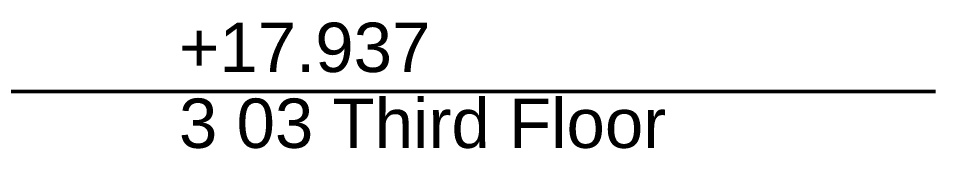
# Model space of a CAD drawing. Header units: millimetres. Extents: x -46169 to 153589, y -86316 to 18123.
# Drawn here: x 113968 to 117680, y -71066 to -70473 of the extents above; entities that cross this region are included whole.
import ezdxf

# ---------------------------------------------------------------- set-up
doc = ezdxf.new("R2010")
doc.units = ezdxf.units.MM
doc.header["$MEASUREMENT"] = 0
doc.linetypes.add('Wipeout_Contour', pattern=[1000, 0, -1000])
doc.layers.add('0_Pen_No__25', color=7, linetype='Continuous', lineweight=50, true_color=0x2a2a2a)
doc.layers.add('0_Pen_No__6', color=7, linetype='Continuous', lineweight=35)
doc.styles.add('GENERATED_STYLE_1', font='')
doc.styles.get('GENERATED_STYLE_1').set_extended_font_data('Swis721 BT')

# ---------------------------------------------------------------- blocks, each defined once
blk = doc.blocks.new('A06 Atria & End Elevation_STORY_MARKER', base_point=(95125.2, -82919.8))
at = {"color": 254, "linetype": 'Wipeout_Contour', "lineweight": 0, "ltscale": 543032.938397}
blk.add_wipeout([(117679.9, -70473.3), (114017.9, -70473.3), (114017.9, -71066.2), (117679.9, -71066.2)], dxfattribs=at)
at = {"layer": '0_Pen_No__25', "linetype": 'Continuous'}
for p, q in [((113917.9, -70769.8), (114017.9, -70769.8)), ((114217.9, -70769.8), (114017.9, -70769.8)), ((114217.9, -70769.8), (114617.9, -70769.8)), ((117679.9, -70769.8), (114617.9, -70769.8))]:
    blk.add_line(p, q, dxfattribs=at)
at = {"layer": '0_Pen_No__6', "char_height": 200, "attachment_point": 1, "style": 'GENERATED_STYLE_1'}
for s, insert in [('\\A1;{\\fSwis721 BT|b0|i0|c0|p34;+17.937}', (114617.9, -70490.9)), ('\\A1;{\\fSwis721 BT|b0|i0|c0|p34;3 03 Third Floor}', (114617.9, -70798.3))]:
    blk.add_mtext(s, dxfattribs=dict(at, insert=insert))

msp = doc.modelspace()

# ---------------------------------------------------------------- block references
at = {"linetype": 'Continuous', "lineweight": 0}
msp.add_blockref('A06 Atria & End Elevation_STORY_MARKER', (95125.2, -82919.8), dxfattribs=at)

doc.saveas('drawing.dxf')
